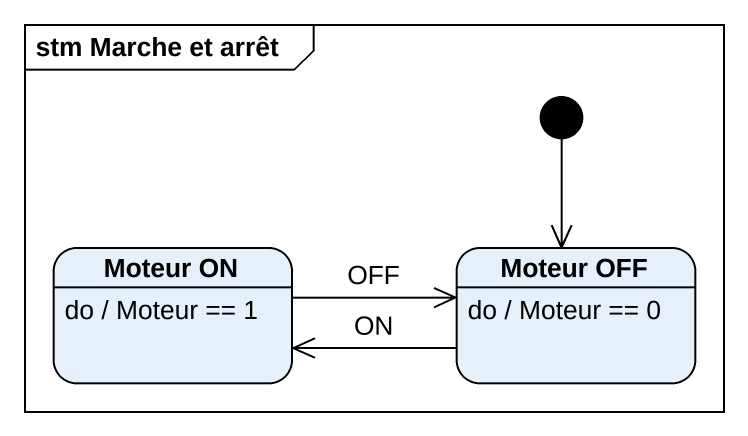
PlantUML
@startuml
mainframe stm Marche et arrêt
hide empty description
state "Moteur ON" as Moteur_ON
Moteur_ON : do / Moteur == 1
state "Moteur OFF" as Moteur_OFF
Moteur_OFF : do / Moteur == 0
[*] --> Moteur_OFF
Moteur_ON -right-> Moteur_OFF : OFF
Moteur_OFF -left-> Moteur_ON : ON
@enduml
